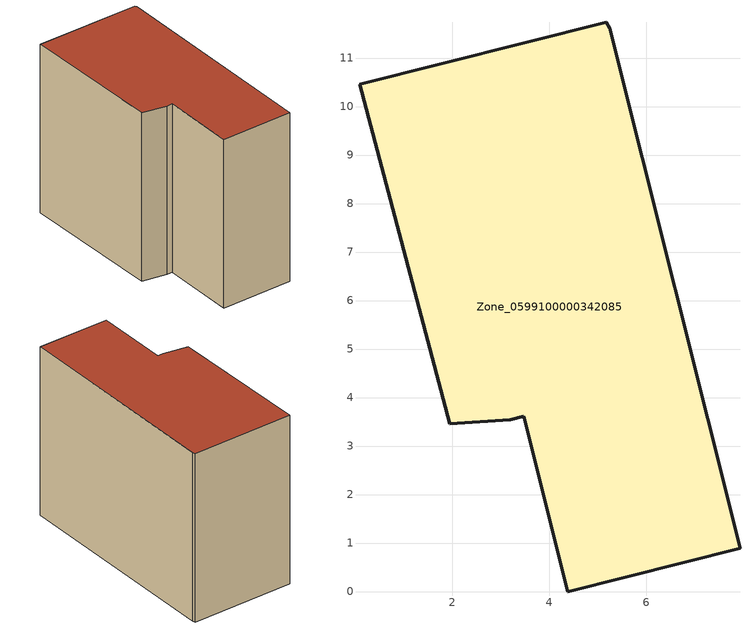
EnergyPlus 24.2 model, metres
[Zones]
Zone_0599100000342085
 floor ground (C_G): 1.96,3.46 0.09,10.45 5.18,11.73 5.25,11.62 7.93,0.89 4.38,0 3.48,3.61 3.2,3.54 z0
 wall outside (C_F): 4.38,0 7.93,0.89 5.25,11.62 5.18,11.73 0.09,10.45 1.96,3.46 3.2,3.54 3.48,3.61 4.38,0 z0:8.75
 roof outside (C_R): 0.09,10.45 1.96,3.46 3.2,3.54 3.48,3.61 4.38,0 7.93,0.89 5.25,11.62 5.18,11.73 z8.75
[BUILDING]
Pand.0599100000342085: North Axis=0; Terrain=City; Loads Convergence Tolerance Value=0.04; Temperature Convergence Tolerance Value=0.4; Solar Distribution=FullExterior; Maximum Number of Warmup Days=25; Minimum Number of Warmup Days=1
[Site:Location]
Rotterdam.The.Hague.AP_ZH_NLD Design_Conditions: Latitude=51.96; Longitude=4.45; Time Zone=1; Elevation=-4.5
[SITE:GROUNDTEMPERATURE:BUILDINGSURFACE]
18, 18, 18, 18, 18, 18, 18, 18, 18, 18, 18, 18
[MATERIAL] Thermal Absorptance=0.9; Solar Absorptance=0.7; Visible Absorptance=0.7
Name | Roughness | Thickness | Conductivity | Density | Specific Heat
G.TC.1992-2005 | MediumSmooth | 0.15 | 0.06 | 540 | 1210
F.TC.1992-2005 | Rough | 0.3 | 0.12 | 1920 | 840
R.TC.1992-2005 | MediumRough | 0.2 | 0.08 | 1500 | 1000
[CONSTRUCTION]
C_G: G.TC.1992-2005
C_F: F.TC.1992-2005
C_R: R.TC.1992-2005
[ZONE]
Zone_0599100000342085: Type=1; Multiplier=1; Ceiling Height=Autocalculate; Volume=Autocalculate; Floor Area=autocalculate; Part of Total Floor Area=Yes
[ZONEINFILTRATION:DESIGNFLOWRATE]
Infil_Zone_0599100000342085: Zone or ZoneList or Space or SpaceList=Zone_0599100000342085; Schedule=AlwaysOn; Design Flow Rate Calculation Method=Flow/Area; Flow Rate per Floor Area=0.0015; Constant Term Coefficient=1; Temperature Term Coefficient=0; Velocity Term Coefficient=0; Velocity Squared Term Coefficient=0
[HVACTEMPLATE:ZONE:IDEALLOADSAIRSYSTEM]
Zone_0599100000342085: Maximum Heating Supply Air Temperature=50; Minimum Cooling Supply Air Temperature=13; Maximum Heating Supply Air Humidity Ratio=0.0156; Minimum Cooling Supply Air Humidity Ratio=0.0077; Heating Limit=NoLimit; Cooling Limit=NoLimit; Dehumidification Control Type=ConstantSensibleHeatRatio; Cooling Sensible Heat Ratio=0.7; Dehumidification Setpoint=60; Humidification Control Type=None; Humidification Setpoint=30; Outdoor Air Method=None; Outdoor Air Flow Rate per Person=0.00944; Outdoor Air Flow Rate per Zone Floor Area=0; Outdoor Air Flow Rate per Zone=0; Demand Controlled Ventilation Type=None; Outdoor Air Economizer Type=NoEconomizer; Heat Recovery Type=None; Sensible Heat Recovery Effectiveness=0.7; Latent Heat Recovery Effectiveness=0.65
[ZONECONTROL:THERMOSTAT]
ThermostatControl_Zone_0599100000342085: Zone or ZoneList=Zone_0599100000342085; Control Type Schedule=DualSetpointControlType; Control 1=Thermostat_Zone_0599100000342085; Temperature Difference Between Cutout And Setpoint=0
[THERMOSTATSETPOINT:DUALSETPOINT]
Thermostat_Zone_0599100000342085: Heating Setpoint Temperature Schedule=HeatingSetpoint_Zone_0599100000342085; Cooling Setpoint Temperature Schedule=CoolingSetpoint_Zone_0599100000342085
[SCHEDULE:COMPACT]
HeatingSetpoint_Zone_0599100000342085: Through: 12/31, For: AllDays, Until: 24:00, 21
CoolingSetpoint_Zone_0599100000342085: Through: 12/31, For: AllDays, Until: 24:00, 24
DualSetpointControlType: Through: 12/31, For: AllDays, Until: 24:00, 4
AlwaysOn: Through: 12/31, For: AllDays, Until: 24:00, 1
